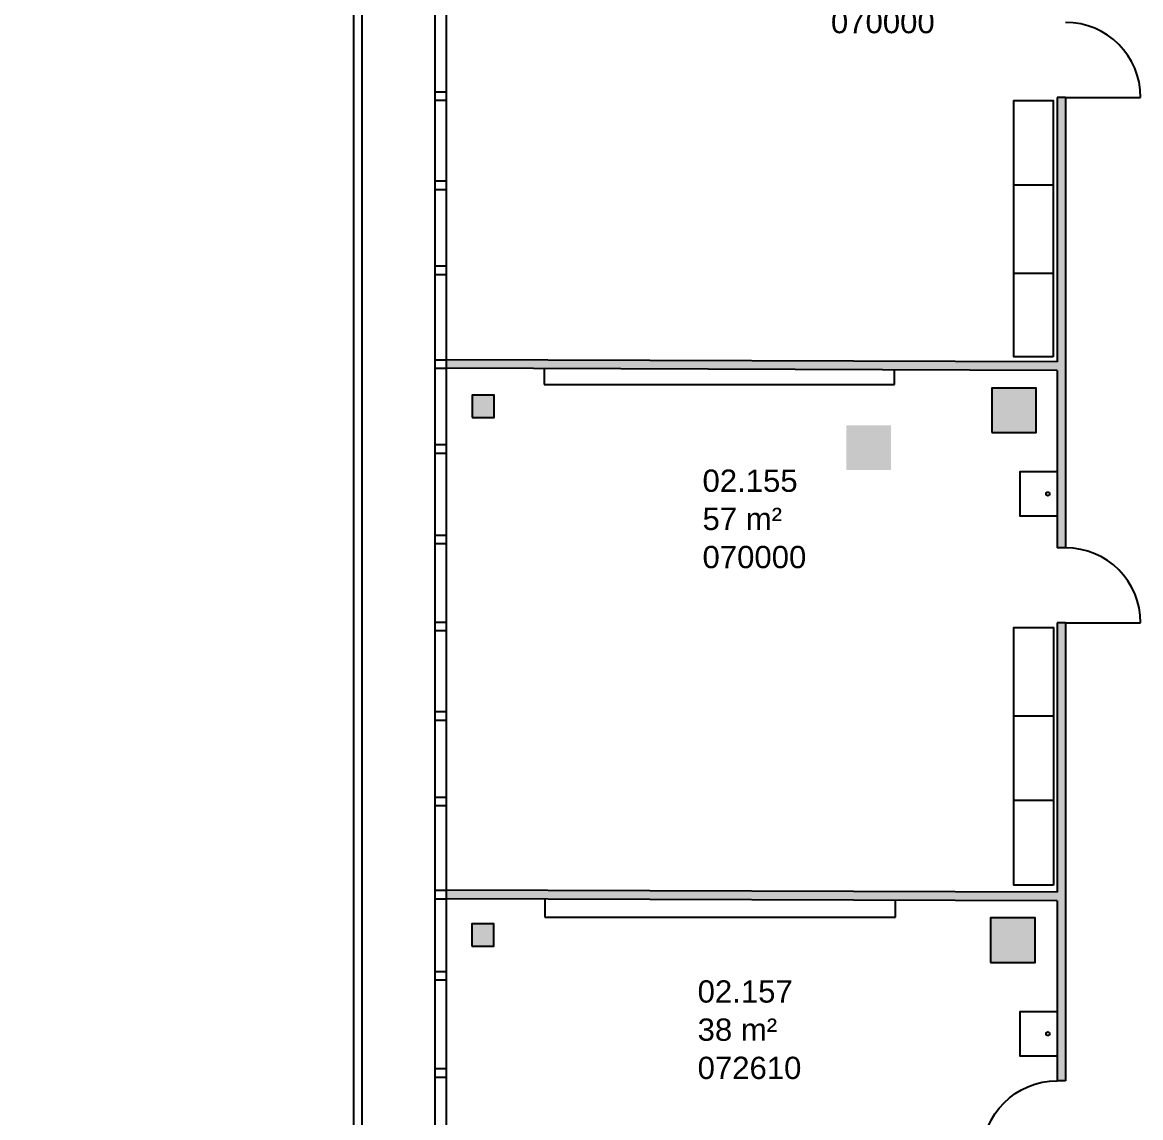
# Model space of a CAD drawing. Header units: metres. Extents: x -1 to 148, y 0 to 108.
# Drawn here: x 28.7 to 43.76, y 26.78 to 41.53 of the extents above; entities that cross this region are included whole.
import ezdxf

# ---------------------------------------------------------------- set-up
doc = ezdxf.new("R2010")
doc.units = ezdxf.units.M
doc.header["$MEASUREMENT"] = 0
doc.header["$PDSIZE"] = -2
doc.layers.get('0').update_dxf_attribs({"linetype": 'CONTINUOUS'})
doc.layers.get('DEFPOINTS').update_dxf_attribs({"linetype": 'CONTINUOUS'})
for name, color, linetype in [('AUSSENWAND_STUETZE', 7, 'CONTINUOUS'), ('AUSSENWAND_STUETZE_FILLING', 7, 'CONTINUOUS'), ('BEMASZUNG', 8, 'CONTINUOUS'), ('BODENKANTEN', 7, 'CONTINUOUS'), ('FENSTER', 4, 'CONTINUOUS'), ('INNENWAND', 7, 'CONTINUOUS'), ('INNENWAND_FILLING', 7, 'CONTINUOUS'), ('MOEBEL', 6, 'CONTINUOUS'), ('RAUMSTEMPEL', 7, 'CONTINUOUS'), ('SANITAER', 6, 'CONTINUOUS'), ('TUEREN', 4, 'CONTINUOUS')]:
    doc.layers.add(name, color=color, linetype=linetype)
doc.styles.add('ARIAL', font='arial.ttf')
doc.dimstyles.new('Meter_Bem', dxfattribs={"dimtxt": 0.35, "dimasz": 0.015, "dimexe": 0, "dimexo": 0.1, "dimgap": 0.05, "dimtad": 1, "dimzin": 0, "dimdsep": 46, "dimtxsty": 'ARIAL', "dimblk1": 'mass1', "dimblk2": 'mass2', "dimsah": 1, "dimcen": 0.125, "dimse1": 1, "dimse2": 1, "dimclrd": 256, "dimclre": 1, "dimclrt": 256, "dimazin": 0, "dimtp": 102033525.0, "dimtm": 1, "dimtfac": 1, "dimtix": 1, "dimtmove": 2, "dimatfit": 3, "dimldrblk": 'mass2', "dimfxl": 1, "dimtolj": 1, "dimtzin": 0, "dimlwd": -1, "dimarcsym": 0})

# ---------------------------------------------------------------- blocks, each defined once
blk = doc.blocks.new('Tuer')
at = {"layer": 'TUEREN'}
blk.add_line((0, 0), (0, 0.82), dxfattribs=at)
blk.add_arc((0, 0), 0.82, 90, 180, dxfattribs=at)
blk = doc.blocks.new('Ausgussbecken')
blk.add_lwpolyline([(-0.185, 0), (0.415, 0), (0.415, -0.5), (-0.185, -0.5)], close=True)
at = {"linetype": 'Continuous'}
blk.add_circle((0.115, -0.124), 0.0253, dxfattribs=at)
blk = doc.blocks.new('Raumstempel')
at = {"color": 0, "linetype": 'ByBlock', "style": 'ARIAL'}
for tag, p in [('HOERSAALNUMMER', (0, 1.029)), ('ANZAHL PLAETZE', (0, 0.514)), ('RAUMNUMMER', (0, 0)), ('FLÄCHE', (0, -0.514)), ('INSTITUTSNUMMER1', (0, -1.029)), ('INSTITUTSNUMMER2', (0, -1.543))]:
    blk.add_attdef(tag, p, '', height=0.3, dxfattribs=at)
blk = doc.blocks.new('mass1')
for p, q in [((0, 25.5), (0, -12.75)), ((-5, -5), (5, 5)), ((-5, 0), (5, 0))]:
    blk.add_line(p, q)
blk = doc.blocks.new('mass2')
for p, q in [((0, -25.5), (0, 12.75)), ((5, 5), (-5, -5)), ((5, 0), (-5, 0))]:
    blk.add_line(p, q)
blk = doc.blocks.new('*D12')
at = {"layer": 'BEMASZUNG', "transparency": 16777216}
blk.add_line((-1, 1.015), (-1, 106.295), dxfattribs=at)
at = {"layer": 'DEFPOINTS', "color": 0, "transparency": 16777216}
for p in [(-1, 106.31), (35.274, 106.31), (2.008, 1)]:
    blk.add_point(p, dxfattribs=at)
at = {"layer": 'BEMASZUNG', "transparency": 16777216, "xscale": 0.015, "yscale": 0.015, "zscale": 0.015}
for name, p, rotation in [('mass2', (-1, 106.31), 90), ('mass1', (-1, 1), 270)]:
    blk.add_blockref(name, p, dxfattribs=dict(at, rotation=rotation))
at = {"layer": 'BEMASZUNG', "transparency": 16777216, "insert": (-1.229, 53.655), "char_height": 0.35, "attachment_point": 5, "rotation": 90, "style": 'ARIAL'}
blk.add_mtext('\\A1;105.31', dxfattribs=at)

msp = doc.modelspace()

# ---------------------------------------------------------------- hatches: boundary and pattern name
at = {"layer": 'AUSSENWAND_STUETZE_FILLING'}
for points in [[(41.758, 36.608), (41.758, 36.008), (42.358, 36.008), (42.358, 36.608)], [(35.056, 36.21), (35.056, 36.51), (34.756, 36.51), (34.756, 36.21)], [(40.4, 36.106), (39.8, 36.106), (39.8, 35.506), (40.4, 35.506)], [(35.052, 29.091), (35.052, 29.391), (34.752, 29.391), (34.752, 29.091)], [(41.741, 29.473), (41.741, 28.873), (42.341, 28.873), (42.341, 29.473)]]:
    msp.add_hatch(color=256, dxfattribs=at).paths.add_polyline_path(points)
at = {"layer": 'INNENWAND_FILLING'}
h = msp.add_hatch(color=256, dxfattribs=at)
h.paths.add_polyline_path([(42.638, 36.846), (42.638, 34.456), (42.753, 34.456), (42.753, 40.522), (42.638, 40.522), (42.638, 36.961), (34.406, 36.99), (34.406, 36.99), (34.406, 36.875)])
h.paths.add_polyline_path([(42.753, 33.446), (42.638, 33.446), (42.638, 29.817), (34.406, 29.846), (34.406, 29.846), (34.406, 29.731), (42.638, 29.702), (42.638, 27.279), (42.753, 27.279)])

# ---------------------------------------------------------------- linework, layer by layer
at = {"layer": 'AUSSENWAND_STUETZE'}
for points in [[(41.758, 36.008), (42.358, 36.008), (42.358, 36.608), (41.758, 36.608)], [(34.756, 36.21), (35.056, 36.21), (35.056, 36.51), (34.756, 36.51)], [(34.752, 29.091), (35.052, 29.091), (35.052, 29.391), (34.752, 29.391)], [(41.741, 28.873), (42.341, 28.873), (42.341, 29.473), (41.741, 29.473)]]:
    msp.add_lwpolyline(points, close=True, dxfattribs=at)
at = {"layer": 'BODENKANTEN'}
for p, q in [((33.158, 52.429), (33.158, 23.909)), ((33.273, 52.314), (33.273, 23.794))]:
    msp.add_line(p, q, dxfattribs=at)
at = {"layer": 'FENSTER'}
for p, q in [((34.256, 44.02), (34.256, 36.875)), ((34.406, 44.02), (34.406, 36.875)), ((34.256, 40.598), (34.406, 40.598)), ((34.256, 40.483), (34.406, 40.483)), ((34.256, 39.397), (34.406, 39.397)), ((34.256, 39.282), (34.406, 39.282)), ((34.256, 38.254), (34.406, 38.254)), ((34.256, 38.139), (34.406, 38.139)), ((34.256, 36.99), (34.406, 36.99)), ((34.256, 36.875), (34.256, 29.731)), ((34.256, 36.875), (34.406, 36.875)), ((34.406, 36.875), (34.406, 29.731)), ((34.256, 35.846), (34.406, 35.846)), ((34.256, 35.731), (34.406, 35.731)), ((34.256, 34.628), (34.406, 34.628)), ((34.256, 34.513), (34.406, 34.513)), ((34.256, 33.457), (34.406, 33.457)), ((34.256, 33.342), (34.406, 33.342)), ((34.256, 32.252), (34.406, 32.252)), ((34.256, 32.137), (34.406, 32.137)), ((34.256, 31.099), (34.406, 31.099)), ((34.256, 30.984), (34.406, 30.984)), ((34.256, 29.846), (34.406, 29.846)), ((34.256, 29.731), (34.256, 24.917)), ((34.256, 29.731), (34.406, 29.731)), ((34.406, 29.731), (34.406, 24.916)), ((34.256, 28.752), (34.406, 28.752)), ((34.256, 28.637), (34.406, 28.637)), ((34.256, 27.443), (34.406, 27.443)), ((34.256, 27.328), (34.406, 27.328))]:
    msp.add_line(p, q, dxfattribs=at)
at = {"layer": 'INNENWAND'}
for p, q in [((42.753, 40.522), (42.638, 40.522)), ((42.638, 40.522), (42.638, 36.961)), ((42.753, 40.522), (42.753, 34.456)), ((42.638, 36.961), (34.406, 36.99)), ((42.638, 36.846), (34.406, 36.875)), ((42.638, 36.846), (42.638, 34.456)), ((42.753, 34.456), (42.638, 34.456)), ((42.753, 33.446), (42.638, 33.446)), ((42.638, 33.446), (42.638, 29.817)), ((42.753, 33.446), (42.753, 27.279)), ((42.638, 29.817), (34.406, 29.846)), ((42.638, 29.702), (34.406, 29.731)), ((42.638, 29.702), (42.638, 27.279)), ((42.753, 27.279), (42.638, 27.279))]:
    msp.add_line(p, q, dxfattribs=at)
at = {"layer": 'MOEBEL'}
for p, q in [((42.053, 39.344), (42.586, 39.344)), ((42.053, 38.155), (42.586, 38.155)), ((35.73, 36.87), (35.73, 36.655)), ((40.448, 36.655), (40.449, 36.854)), ((35.73, 36.655), (40.448, 36.655)), ((42.59, 32.189), (42.054, 32.189)), ((42.59, 31.055), (42.054, 31.055)), ((35.739, 29.726), (35.739, 29.484)), ((40.461, 29.484), (40.462, 29.71)), ((35.739, 29.484), (40.461, 29.484))]:
    msp.add_line(p, q, dxfattribs=at)
for points in [[(42.586, 37.029), (42.053, 37.029), (42.053, 40.478), (42.586, 40.478)], [(42.59, 29.912), (42.054, 29.912), (42.054, 33.382), (42.59, 33.382)]]:
    msp.add_lwpolyline(points, close=True, dxfattribs=at)

# ---------------------------------------------------------------- block references
at = {"layer": 'RAUMSTEMPEL'}
ref = msp.add_blockref('Raumstempel', (39.591, 42.929), dxfattribs=at)
ref.add_attrib('RAUMNUMMER', '02.153', (39.591, 42.415), dxfattribs={"color": 7, "height": 0.3, "style": 'ARIAL'})
ref.add_attrib('FLÄCHE_NGF', '57 m²', (39.591, 41.901), dxfattribs={"color": 7, "height": 0.3, "style": 'ARIAL'})
ref.add_attrib('NUTZER_1', '070000', (39.591, 41.386), dxfattribs={"color": 7, "height": 0.3, "style": 'ARIAL'})
ref = msp.add_blockref('Raumstempel', (37.861, 35.725), dxfattribs=at)
ref.add_attrib('RAUMNUMMER', '02.155', (37.861, 35.21), dxfattribs={"color": 7, "height": 0.3, "style": 'ARIAL'})
ref.add_attrib('FLÄCHE_NGF', '57 m²', (37.861, 34.696), dxfattribs={"color": 7, "height": 0.3, "style": 'ARIAL'})
ref.add_attrib('NUTZER_1', '070000', (37.861, 34.182), dxfattribs={"color": 7, "height": 0.3, "style": 'ARIAL'})
ref = msp.add_blockref('Raumstempel', (37.795, 28.846), dxfattribs=at)
ref.add_attrib('RAUMNUMMER', '02.157', (37.795, 28.332), dxfattribs={"color": 7, "height": 0.3, "style": 'ARIAL'})
ref.add_attrib('FLÄCHE_NGF', '38 m²', (37.795, 27.818), dxfattribs={"color": 7, "height": 0.3, "style": 'ARIAL'})
ref.add_attrib('NUTZER_1', '072610', (37.795, 27.303), dxfattribs={"color": 7, "height": 0.3, "style": 'ARIAL'})
at = {"layer": 'SANITAER', "rotation": 270}
for p in [(42.638, 35.297), (42.638, 28.027)]:
    msp.add_blockref('Ausgussbecken', p, dxfattribs=at)
at = {"layer": 'TUEREN'}
for p, xscale, yscale, zscale, rotation in [((42.753, 40.522), 1.231732666875722, 1.231732666875722, 1.231732666875722, 269.9999999969407), ((42.753, 33.446), 1.231732666875722, 1.231732666875722, 1.231732666875722, 269.9999999969407), ((42.638, 26.269), -1.231732666875722, 1.231732666875738, 1.231732666875737, 90.00000000305931)]:
    msp.add_blockref('Tuer', p, dxfattribs=dict(at, xscale=xscale, yscale=yscale, zscale=zscale, rotation=rotation))

# ---------------------------------------------------------------- dimensions: what is measured, and where the dimension line sits
at = {"layer": 'BEMASZUNG'}
dim = msp.add_linear_dim(base=(-1, 106.31), p1=(2.008, 1), p2=(35.274, 106.31), angle=90, dimstyle='Meter_Bem', dxfattribs=at)
dim.commit()
dim.dimension.update_dxf_attribs({"geometry": '*D12', "text_midpoint": (-1.229, 53.655)})

doc.saveas('drawing.dxf')
